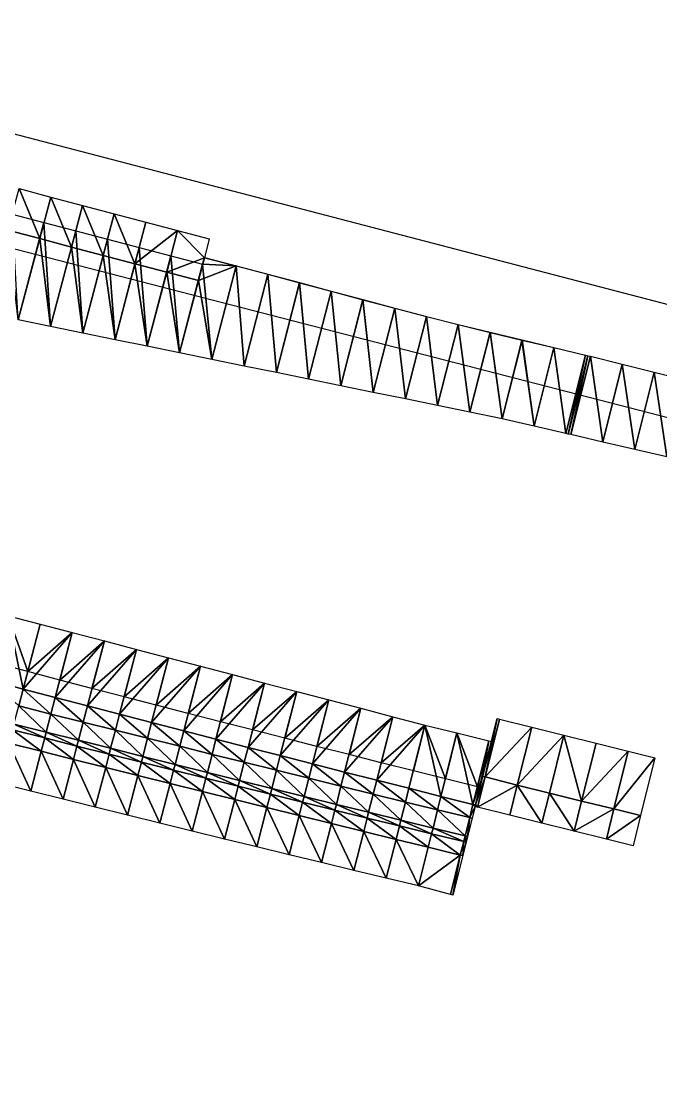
# Model space of a CAD drawing. Header units: metres. Extents: x 1882598 to 1885460, y 3171405 to 3171756.
# Drawn here: x 1884171.79 to 1884191.18, y 3171570.57 to 3171602.58 of the extents above; entities that cross this region are included whole.
import ezdxf

# ---------------------------------------------------------------- set-up
doc = ezdxf.new("R2010")
doc.units = ezdxf.units.M
doc.header["$MEASUREMENT"] = 0
doc.layers.add('00DR-R_HTA_Cl A', color=7, linetype='Continuous', true_color=0xcc0000)
doc.layers.add('Triangles surfaces projet', color=7, linetype='Continuous', true_color=0x848484)
doc.layers.add('Ass - 29_EP IndA - Polyligne fil d_eau', color=5, linetype='Continuous')

msp = doc.modelspace()

# ---------------------------------------------------------------- linework, layer by layer
at = {"layer": '00DR-R_HTA_Cl A'}
msp.add_polyline3d([(1884474.923, 3171538.231, 151.553), (1884466.633, 3171542.768, 150.231), (1884459.923, 3171543.1, 150.188), (1884455.015, 3171543.499, 150.408), (1884305.041, 3171567.617, 149.86), (1884301.965, 3171568.264, 150.033), (1884294.126, 3171571.412, 150.29), (1884284.148, 3171573.469, 150.247), (1884275.049, 3171575.164, 150.223), (1884267.316, 3171576.703, 150.284), (1884261.119, 3171578.138, 150.314), (1884244.06, 3171583.571, 149.844), (1884240.424, 3171584.486, 149.763), (1884232.902, 3171586.519, 149.756), (1884221.492, 3171588.982, 149.993), (1884219.336, 3171587.253, 149.943), (1884211.396, 3171588.405, 150.219), (1884206.944, 3171589.932, 150.611), (1884143.037, 3171606.619, 149.729), (1884142.069, 3171607.454, 149.847), (1884140.625, 3171609.798, 149.801), (1884140.798, 3171610.401, 149.853)], dxfattribs=at)
at = {"layer": 'Ass - 29_EP IndA - Polyligne fil d_eau'}
msp.add_polyline3d([(1884211.215, 3171571.384, 148.45), (1884195.152, 3171589.59, 148.321), (1884164.893, 3171597.401, 148.172), (1884148.089, 3171601.948, 148.085), (1884128.085, 3171610.57, 147.976)], dxfattribs=at)
at = {"layer": 'Triangles surfaces projet'}
for points in [[(1884171.727, 3171597.504, 151.031), (1884172.354, 3171595.988, 150.158), (1884171.392, 3171596.244, 150.162), (1884171.727, 3171597.504, 151.031)], [(1884171.727, 3171597.504, 151.031), (1884172.688, 3171597.249, 151.027), (1884172.354, 3171595.988, 150.158), (1884171.727, 3171597.504, 151.031)], [(1884173.315, 3171595.733, 150.154), (1884172.354, 3171595.988, 150.158), (1884172.688, 3171597.249, 151.027), (1884173.315, 3171595.733, 150.154)], [(1884173.649, 3171596.994, 151.024), (1884173.315, 3171595.733, 150.154), (1884172.688, 3171597.249, 151.027), (1884173.649, 3171596.994, 151.024)], [(1884173.315, 3171595.733, 150.154), (1884173.649, 3171596.994, 151.024), (1884174.278, 3171595.479, 150.15), (1884173.315, 3171595.733, 150.154)], [(1884173.649, 3171596.994, 151.024), (1884174.61, 3171596.741, 151.02), (1884174.278, 3171595.479, 150.15), (1884173.649, 3171596.994, 151.024)], [(1884172.483, 3171596.477, 150.495), (1884171.699, 3171593.524, 150.571), (1884171.522, 3171596.733, 150.499), (1884172.483, 3171596.477, 150.495)], [(1884175.24, 3171595.226, 150.146), (1884174.278, 3171595.479, 150.15), (1884174.61, 3171596.741, 151.02), (1884175.24, 3171595.226, 150.146)], [(1884175.24, 3171595.226, 150.146), (1884174.61, 3171596.741, 151.02), (1884175.572, 3171596.487, 151.016), (1884175.24, 3171595.226, 150.146)], [(1884171.392, 3171596.244, 150.162), (1884172.354, 3171595.988, 150.158), (1884171.699, 3171593.524, 150.221), (1884171.392, 3171596.244, 150.162)], [(1884172.678, 3171593.325, 150.566), (1884171.699, 3171593.524, 150.571), (1884172.483, 3171596.477, 150.495), (1884172.678, 3171593.325, 150.566)], [(1884173.445, 3171596.222, 150.491), (1884172.678, 3171593.325, 150.566), (1884172.483, 3171596.477, 150.495), (1884173.445, 3171596.222, 150.491)], [(1884173.657, 3171593.125, 150.561), (1884172.678, 3171593.325, 150.566), (1884173.445, 3171596.222, 150.491), (1884173.657, 3171593.125, 150.561)], [(1884174.407, 3171595.968, 150.487), (1884173.657, 3171593.125, 150.561), (1884173.445, 3171596.222, 150.491), (1884174.407, 3171595.968, 150.487)], [(1884175.572, 3171596.487, 151.016), (1884176.533, 3171596.235, 151.013), (1884175.24, 3171595.226, 150.146), (1884175.572, 3171596.487, 151.016)], [(1884175.24, 3171595.226, 150.146), (1884176.533, 3171596.235, 151.013), (1884176.203, 3171594.973, 150.143), (1884175.24, 3171595.226, 150.146)], [(1884176.533, 3171596.235, 151.013), (1884177.345, 3171595.411, 150.122), (1884176.203, 3171594.973, 150.143), (1884176.533, 3171596.235, 151.013)], [(1884176.533, 3171596.235, 151.013), (1884177.495, 3171595.984, 151.009), (1884177.345, 3171595.411, 150.122), (1884176.533, 3171596.235, 151.013)], [(1884172.354, 3171595.988, 150.158), (1884172.678, 3171593.325, 150.216), (1884171.699, 3171593.524, 150.221), (1884172.354, 3171595.988, 150.158)], [(1884172.678, 3171593.325, 150.216), (1884172.354, 3171595.988, 150.158), (1884173.315, 3171595.733, 150.154), (1884172.678, 3171593.325, 150.216)], [(1884174.407, 3171595.968, 150.487), (1884174.636, 3171592.925, 150.556), (1884173.657, 3171593.125, 150.561), (1884174.407, 3171595.968, 150.487)], [(1884175.369, 3171595.715, 150.484), (1884174.636, 3171592.925, 150.556), (1884174.407, 3171595.968, 150.487), (1884175.369, 3171595.715, 150.484)], [(1884173.315, 3171595.733, 150.154), (1884173.657, 3171593.125, 150.211), (1884172.678, 3171593.325, 150.216), (1884173.315, 3171595.733, 150.154)], [(1884173.315, 3171595.733, 150.154), (1884174.278, 3171595.479, 150.15), (1884173.657, 3171593.125, 150.211), (1884173.315, 3171595.733, 150.154)], [(1884175.369, 3171595.715, 150.484), (1884175.614, 3171592.725, 150.551), (1884174.636, 3171592.925, 150.556), (1884175.369, 3171595.715, 150.484)], [(1884176.331, 3171595.463, 150.48), (1884175.614, 3171592.725, 150.551), (1884175.369, 3171595.715, 150.484), (1884176.331, 3171595.463, 150.48)], [(1884174.278, 3171595.479, 150.15), (1884174.636, 3171592.925, 150.206), (1884173.657, 3171593.125, 150.211), (1884174.278, 3171595.479, 150.15)], [(1884174.636, 3171592.925, 150.206), (1884174.278, 3171595.479, 150.15), (1884175.24, 3171595.226, 150.146), (1884174.636, 3171592.925, 150.206)], [(1884175.614, 3171592.725, 150.551), (1884176.331, 3171595.463, 150.48), (1884176.592, 3171592.526, 150.546), (1884175.614, 3171592.725, 150.551)], [(1884177.345, 3171595.411, 150.122), (1884177.166, 3171594.722, 150.14), (1884176.203, 3171594.973, 150.143), (1884177.345, 3171595.411, 150.122)], [(1884177.293, 3171595.211, 150.477), (1884176.592, 3171592.526, 150.546), (1884176.331, 3171595.463, 150.48), (1884177.293, 3171595.211, 150.477)], [(1884177.166, 3171594.722, 150.14), (1884177.345, 3171595.411, 150.122), (1884178.308, 3171595.16, 150.119), (1884177.166, 3171594.722, 150.14)], [(1884177.346, 3171595.412, 150.472), (1884178.308, 3171595.162, 150.469), (1884177.293, 3171595.211, 150.477), (1884177.346, 3171595.412, 150.472)], [(1884175.24, 3171595.226, 150.146), (1884175.614, 3171592.725, 150.201), (1884174.636, 3171592.925, 150.206), (1884175.24, 3171595.226, 150.146)], [(1884175.614, 3171592.725, 150.201), (1884175.24, 3171595.226, 150.146), (1884176.203, 3171594.973, 150.143), (1884175.614, 3171592.725, 150.201)], [(1884176.592, 3171592.526, 150.196), (1884175.614, 3171592.725, 150.201), (1884176.203, 3171594.973, 150.143), (1884176.592, 3171592.526, 150.196)], [(1884177.166, 3171594.722, 150.14), (1884176.592, 3171592.526, 150.196), (1884176.203, 3171594.973, 150.143), (1884177.166, 3171594.722, 150.14)], [(1884177.571, 3171592.326, 150.542), (1884176.592, 3171592.526, 150.546), (1884177.293, 3171595.211, 150.477), (1884177.571, 3171592.326, 150.542)], [(1884178.308, 3171595.16, 150.119), (1884177.571, 3171592.326, 150.192), (1884177.166, 3171594.722, 150.14), (1884178.308, 3171595.16, 150.119)], [(1884178.308, 3171595.162, 150.469), (1884177.571, 3171592.326, 150.542), (1884177.293, 3171595.211, 150.477), (1884178.308, 3171595.162, 150.469)], [(1884178.549, 3171592.126, 150.537), (1884177.571, 3171592.326, 150.542), (1884178.308, 3171595.162, 150.469), (1884178.549, 3171592.126, 150.537)], [(1884177.571, 3171592.326, 150.192), (1884178.308, 3171595.16, 150.119), (1884178.549, 3171592.126, 150.187), (1884177.571, 3171592.326, 150.192)], [(1884179.271, 3171594.912, 150.465), (1884178.549, 3171592.126, 150.537), (1884178.308, 3171595.162, 150.469), (1884179.271, 3171594.912, 150.465)], [(1884179.271, 3171594.91, 150.116), (1884178.549, 3171592.126, 150.187), (1884178.308, 3171595.16, 150.119), (1884179.271, 3171594.91, 150.116)], [(1884176.592, 3171592.526, 150.196), (1884177.166, 3171594.722, 150.14), (1884177.166, 3171594.722, 150.14), (1884176.592, 3171592.526, 150.196)], [(1884177.571, 3171592.326, 150.192), (1884176.592, 3171592.526, 150.196), (1884177.166, 3171594.722, 150.14), (1884177.571, 3171592.326, 150.192)], [(1884179.527, 3171591.927, 150.533), (1884178.549, 3171592.126, 150.537), (1884179.271, 3171594.912, 150.465), (1884179.527, 3171591.927, 150.533)], [(1884179.527, 3171591.927, 150.183), (1884178.549, 3171592.126, 150.187), (1884179.271, 3171594.91, 150.116), (1884179.527, 3171591.927, 150.183)], [(1884180.231, 3171594.654, 150.463), (1884179.527, 3171591.927, 150.533), (1884179.271, 3171594.912, 150.465), (1884180.231, 3171594.654, 150.463)], [(1884179.527, 3171591.927, 150.183), (1884179.271, 3171594.91, 150.116), (1884180.231, 3171594.652, 150.113), (1884179.527, 3171591.927, 150.183)], [(1884180.505, 3171591.727, 150.529), (1884179.527, 3171591.927, 150.533), (1884180.231, 3171594.654, 150.463), (1884180.505, 3171591.727, 150.529)], [(1884180.505, 3171591.727, 150.179), (1884179.527, 3171591.927, 150.183), (1884180.231, 3171594.652, 150.113), (1884180.505, 3171591.727, 150.179)], [(1884181.192, 3171594.396, 150.46), (1884180.505, 3171591.727, 150.529), (1884180.231, 3171594.654, 150.463), (1884181.192, 3171594.396, 150.46)], [(1884180.231, 3171594.652, 150.113), (1884181.192, 3171594.394, 150.11), (1884180.505, 3171591.727, 150.179), (1884180.231, 3171594.652, 150.113)], [(1884181.483, 3171591.527, 150.525), (1884180.505, 3171591.727, 150.529), (1884181.192, 3171594.396, 150.46), (1884181.483, 3171591.527, 150.525)], [(1884181.483, 3171591.527, 150.175), (1884180.505, 3171591.727, 150.179), (1884181.192, 3171594.394, 150.11), (1884181.483, 3171591.527, 150.175)], [(1884182.153, 3171594.139, 150.458), (1884181.483, 3171591.527, 150.525), (1884181.192, 3171594.396, 150.46), (1884182.153, 3171594.139, 150.458)], [(1884182.153, 3171594.137, 150.108), (1884181.483, 3171591.527, 150.175), (1884181.192, 3171594.394, 150.11), (1884182.153, 3171594.137, 150.108)], [(1884182.461, 3171591.328, 150.522), (1884181.483, 3171591.527, 150.525), (1884182.153, 3171594.139, 150.458), (1884182.461, 3171591.328, 150.522)], [(1884181.483, 3171591.527, 150.175), (1884182.153, 3171594.137, 150.108), (1884182.461, 3171591.328, 150.172), (1884181.483, 3171591.527, 150.175)], [(1884183.114, 3171593.883, 150.456), (1884182.461, 3171591.328, 150.522), (1884182.153, 3171594.139, 150.458), (1884183.114, 3171593.883, 150.456)], [(1884182.153, 3171594.137, 150.108), (1884183.114, 3171593.881, 150.106), (1884182.461, 3171591.328, 150.172), (1884182.153, 3171594.137, 150.108)], [(1884183.439, 3171591.128, 150.518), (1884182.461, 3171591.328, 150.522), (1884183.114, 3171593.883, 150.456), (1884183.439, 3171591.128, 150.518)], [(1884183.439, 3171591.128, 150.168), (1884182.461, 3171591.328, 150.172), (1884183.114, 3171593.881, 150.106), (1884183.439, 3171591.128, 150.168)], [(1884184.075, 3171593.627, 150.454), (1884183.439, 3171591.128, 150.518), (1884183.114, 3171593.883, 150.456), (1884184.075, 3171593.627, 150.454)], [(1884183.439, 3171591.128, 150.168), (1884183.114, 3171593.881, 150.106), (1884184.075, 3171593.625, 150.104), (1884183.439, 3171591.128, 150.168)], [(1884184.417, 3171590.929, 150.515), (1884183.439, 3171591.128, 150.518), (1884184.075, 3171593.627, 150.454), (1884184.417, 3171590.929, 150.515)], [(1884183.439, 3171591.128, 150.168), (1884184.075, 3171593.625, 150.104), (1884184.417, 3171590.929, 150.165), (1884183.439, 3171591.128, 150.168)], [(1884185.039, 3171593.381, 150.451), (1884184.417, 3171590.929, 150.515), (1884184.075, 3171593.627, 150.454), (1884185.039, 3171593.381, 150.451)], [(1884184.075, 3171593.625, 150.104), (1884185.039, 3171593.38, 150.101), (1884184.417, 3171590.929, 150.165), (1884184.075, 3171593.625, 150.104)], [(1884185.394, 3171590.729, 150.511), (1884184.417, 3171590.929, 150.515), (1884185.039, 3171593.381, 150.451), (1884185.394, 3171590.729, 150.511)], [(1884184.417, 3171590.929, 150.165), (1884185.039, 3171593.38, 150.101), (1884185.394, 3171590.729, 150.161), (1884184.417, 3171590.929, 150.165)], [(1884186.006, 3171593.149, 150.449), (1884185.394, 3171590.729, 150.511), (1884185.039, 3171593.381, 150.451), (1884186.006, 3171593.149, 150.449)], [(1884185.039, 3171593.38, 150.101), (1884186.006, 3171593.147, 150.099), (1884185.394, 3171590.729, 150.161), (1884185.039, 3171593.38, 150.101)], [(1884186.372, 3171590.53, 150.508), (1884185.394, 3171590.729, 150.511), (1884186.006, 3171593.149, 150.449), (1884186.372, 3171590.53, 150.508)], [(1884185.394, 3171590.729, 150.161), (1884186.006, 3171593.147, 150.099), (1884186.372, 3171590.53, 150.158), (1884185.394, 3171590.729, 150.161)], [(1884186.974, 3171592.917, 150.447), (1884186.372, 3171590.53, 150.508), (1884186.006, 3171593.149, 150.449), (1884186.974, 3171592.917, 150.447)], [(1884186.973, 3171592.915, 150.097), (1884186.372, 3171590.53, 150.158), (1884186.006, 3171593.147, 150.099), (1884186.973, 3171592.915, 150.097)], [(1884187.338, 3171590.306, 150.506), (1884186.372, 3171590.53, 150.508), (1884186.974, 3171592.917, 150.447), (1884187.338, 3171590.306, 150.506)], [(1884186.372, 3171590.53, 150.158), (1884186.973, 3171592.915, 150.097), (1884187.338, 3171590.306, 150.156), (1884186.372, 3171590.53, 150.158)], [(1884187.936, 3171592.685, 150.095), (1884187.338, 3171590.306, 150.156), (1884186.973, 3171592.915, 150.097), (1884187.936, 3171592.685, 150.095)], [(1884187.936, 3171592.687, 150.445), (1884187.338, 3171590.306, 150.506), (1884186.974, 3171592.917, 150.447), (1884187.936, 3171592.687, 150.445)], [(1884188.304, 3171590.082, 150.504), (1884187.338, 3171590.306, 150.506), (1884187.936, 3171592.687, 150.445), (1884188.304, 3171590.082, 150.504)], [(1884187.338, 3171590.306, 150.156), (1884187.936, 3171592.685, 150.095), (1884188.304, 3171590.082, 150.154), (1884187.338, 3171590.306, 150.156)], [(1884188.898, 3171592.457, 150.443), (1884188.304, 3171590.082, 150.504), (1884187.936, 3171592.687, 150.445), (1884188.898, 3171592.457, 150.443)], [(1884188.304, 3171590.082, 150.154), (1884187.936, 3171592.685, 150.095), (1884188.898, 3171592.455, 150.093), (1884188.304, 3171590.082, 150.154)], [(1884188.378, 3171590.065, 150.504), (1884188.304, 3171590.082, 150.504), (1884188.898, 3171592.457, 150.443), (1884188.378, 3171590.065, 150.504)], [(1884188.898, 3171592.455, 150.093), (1884188.378, 3171590.065, 150.154), (1884188.304, 3171590.082, 150.154), (1884188.898, 3171592.455, 150.093)], [(1884188.973, 3171592.439, 150.443), (1884188.378, 3171590.065, 150.504), (1884188.898, 3171592.457, 150.443), (1884188.973, 3171592.439, 150.443)], [(1884188.898, 3171592.455, 150.093), (1884188.972, 3171592.437, 150.093), (1884188.378, 3171590.065, 150.154), (1884188.898, 3171592.455, 150.093)], [(1884188.453, 3171590.047, 150.504), (1884188.378, 3171590.065, 150.504), (1884188.973, 3171592.439, 150.443), (1884188.453, 3171590.047, 150.504)], [(1884188.378, 3171590.065, 150.154), (1884188.972, 3171592.437, 150.093), (1884188.453, 3171590.047, 150.154), (1884188.378, 3171590.065, 150.154)], [(1884189.047, 3171592.421, 150.442), (1884188.453, 3171590.047, 150.504), (1884188.973, 3171592.439, 150.443), (1884189.047, 3171592.421, 150.442)], [(1884188.972, 3171592.437, 150.093), (1884189.046, 3171592.42, 150.093), (1884188.453, 3171590.047, 150.154), (1884188.972, 3171592.437, 150.093)], [(1884189.424, 3171589.822, 150.502), (1884188.453, 3171590.047, 150.504), (1884189.047, 3171592.421, 150.442), (1884189.424, 3171589.822, 150.502)], [(1884189.424, 3171589.822, 150.152), (1884188.453, 3171590.047, 150.154), (1884189.046, 3171592.42, 150.093), (1884189.424, 3171589.822, 150.152)], [(1884190.011, 3171592.179, 150.091), (1884189.424, 3171589.822, 150.152), (1884189.046, 3171592.42, 150.093), (1884190.011, 3171592.179, 150.091)], [(1884190.012, 3171592.181, 150.441), (1884189.424, 3171589.822, 150.502), (1884189.047, 3171592.421, 150.442), (1884190.012, 3171592.181, 150.441)], [(1884190.395, 3171589.597, 150.5), (1884189.424, 3171589.822, 150.502), (1884190.012, 3171592.181, 150.441), (1884190.395, 3171589.597, 150.5)], [(1884189.424, 3171589.822, 150.152), (1884190.011, 3171592.179, 150.091), (1884190.395, 3171589.597, 150.15), (1884189.424, 3171589.822, 150.152)], [(1884190.011, 3171592.179, 150.091), (1884190.976, 3171591.938, 150.09), (1884190.395, 3171589.597, 150.15), (1884190.011, 3171592.179, 150.091)], [(1884190.977, 3171591.939, 150.44), (1884190.395, 3171589.597, 150.5), (1884190.012, 3171592.181, 150.441), (1884190.977, 3171591.939, 150.44)], [(1884191.366, 3171589.372, 150.498), (1884190.395, 3171589.597, 150.5), (1884190.977, 3171591.939, 150.44), (1884191.366, 3171589.372, 150.498)], [(1884190.395, 3171589.597, 150.15), (1884190.976, 3171591.938, 150.09), (1884191.366, 3171589.372, 150.148), (1884190.395, 3171589.597, 150.15)], [(1884191.941, 3171591.696, 150.089), (1884191.366, 3171589.372, 150.148), (1884190.976, 3171591.938, 150.09), (1884191.941, 3171591.696, 150.089)], [(1884191.942, 3171591.698, 150.439), (1884191.366, 3171589.372, 150.498), (1884190.977, 3171591.939, 150.44), (1884191.942, 3171591.698, 150.439)], [(1884171.398, 3171584.556, 150.157), (1884171.852, 3171582.333, 150.102), (1884170.879, 3171582.589, 150.106), (1884171.398, 3171584.556, 150.157)], [(1884171.991, 3171582.861, 150.466), (1884171.018, 3171583.117, 150.469), (1884171.398, 3171584.556, 150.507), (1884171.991, 3171582.861, 150.466)], [(1884171.852, 3171582.333, 150.102), (1884171.398, 3171584.556, 150.157), (1884172.369, 3171584.301, 150.153), (1884171.852, 3171582.333, 150.102)], [(1884172.369, 3171584.301, 150.503), (1884171.991, 3171582.861, 150.466), (1884171.398, 3171584.556, 150.507), (1884172.369, 3171584.301, 150.503)], [(1884172.369, 3171584.301, 150.153), (1884173.341, 3171584.046, 150.149), (1884171.852, 3171582.333, 150.102), (1884172.369, 3171584.301, 150.153)], [(1884171.852, 3171582.333, 150.102), (1884173.341, 3171584.046, 150.149), (1884172.826, 3171582.078, 150.099), (1884171.852, 3171582.333, 150.102)], [(1884173.341, 3171584.046, 150.499), (1884171.991, 3171582.861, 150.466), (1884172.369, 3171584.301, 150.503), (1884173.341, 3171584.046, 150.499)], [(1884172.964, 3171582.605, 150.462), (1884171.991, 3171582.861, 150.466), (1884173.341, 3171584.046, 150.499), (1884172.964, 3171582.605, 150.462)], [(1884173.341, 3171584.046, 150.149), (1884174.313, 3171583.791, 150.146), (1884172.826, 3171582.078, 150.099), (1884173.341, 3171584.046, 150.149)], [(1884174.313, 3171583.791, 150.496), (1884172.964, 3171582.605, 150.462), (1884173.341, 3171584.046, 150.499), (1884174.313, 3171583.791, 150.496)], [(1884172.826, 3171582.078, 150.099), (1884174.313, 3171583.791, 150.146), (1884173.799, 3171581.823, 150.095), (1884172.826, 3171582.078, 150.099)], [(1884173.937, 3171582.351, 150.459), (1884172.964, 3171582.605, 150.462), (1884174.313, 3171583.791, 150.496), (1884173.937, 3171582.351, 150.459)], [(1884173.799, 3171581.823, 150.095), (1884174.313, 3171583.791, 150.146), (1884175.284, 3171583.535, 150.143), (1884173.799, 3171581.823, 150.095)], [(1884175.284, 3171583.535, 150.493), (1884173.937, 3171582.351, 150.459), (1884174.313, 3171583.791, 150.496), (1884175.284, 3171583.535, 150.493)], [(1884174.773, 3171581.57, 150.092), (1884173.799, 3171581.823, 150.095), (1884175.284, 3171583.535, 150.143), (1884174.773, 3171581.57, 150.092)], [(1884174.91, 3171582.097, 150.456), (1884173.937, 3171582.351, 150.459), (1884175.284, 3171583.535, 150.493), (1884174.91, 3171582.097, 150.456)], [(1884175.284, 3171583.535, 150.143), (1884176.256, 3171583.28, 150.14), (1884174.773, 3171581.57, 150.092), (1884175.284, 3171583.535, 150.143)], [(1884176.256, 3171583.28, 150.49), (1884174.91, 3171582.097, 150.456), (1884175.284, 3171583.535, 150.493), (1884176.256, 3171583.28, 150.49)], [(1884176.256, 3171583.28, 150.14), (1884175.747, 3171581.317, 150.089), (1884174.773, 3171581.57, 150.092), (1884176.256, 3171583.28, 150.14)], [(1884175.884, 3171581.845, 150.453), (1884174.91, 3171582.097, 150.456), (1884176.256, 3171583.28, 150.49), (1884175.884, 3171581.845, 150.453)], [(1884175.747, 3171581.317, 150.089), (1884176.256, 3171583.28, 150.14), (1884177.228, 3171583.025, 150.137), (1884175.747, 3171581.317, 150.089)], [(1884177.228, 3171583.025, 150.487), (1884175.884, 3171581.845, 150.453), (1884176.256, 3171583.28, 150.49), (1884177.228, 3171583.025, 150.487)], [(1884176.721, 3171581.065, 150.086), (1884175.747, 3171581.317, 150.089), (1884177.228, 3171583.025, 150.137), (1884176.721, 3171581.065, 150.086)], [(1884176.858, 3171581.593, 150.45), (1884175.884, 3171581.845, 150.453), (1884177.228, 3171583.025, 150.487), (1884176.858, 3171581.593, 150.45)], [(1884176.721, 3171581.065, 150.086), (1884177.228, 3171583.025, 150.137), (1884178.199, 3171582.77, 150.134), (1884176.721, 3171581.065, 150.086)], [(1884176.721, 3171581.065, 150.086), (1884178.199, 3171582.77, 150.134), (1884177.696, 3171580.813, 150.083), (1884176.721, 3171581.065, 150.086)], [(1884178.199, 3171582.77, 150.484), (1884176.858, 3171581.593, 150.45), (1884177.228, 3171583.025, 150.487), (1884178.199, 3171582.77, 150.484)], [(1884177.832, 3171581.342, 150.447), (1884176.858, 3171581.593, 150.45), (1884178.199, 3171582.77, 150.484), (1884177.832, 3171581.342, 150.447)], [(1884179.171, 3171582.515, 150.131), (1884177.696, 3171580.813, 150.083), (1884178.199, 3171582.77, 150.134), (1884179.171, 3171582.515, 150.131)], [(1884179.171, 3171582.515, 150.481), (1884177.832, 3171581.342, 150.447), (1884178.199, 3171582.77, 150.484), (1884179.171, 3171582.515, 150.481)], [(1884171.852, 3171582.333, 150.102), (1884171.718, 3171581.821, 149.749), (1884170.879, 3171582.589, 150.106), (1884171.852, 3171582.333, 150.102)], [(1884177.696, 3171580.813, 150.083), (1884179.171, 3171582.515, 150.131), (1884178.67, 3171580.563, 150.081), (1884177.696, 3171580.813, 150.083)], [(1884178.806, 3171581.091, 150.444), (1884177.832, 3171581.342, 150.447), (1884179.171, 3171582.515, 150.481), (1884178.806, 3171581.091, 150.444)], [(1884179.171, 3171582.515, 150.131), (1884180.143, 3171582.26, 150.128), (1884178.67, 3171580.563, 150.081), (1884179.171, 3171582.515, 150.131)], [(1884180.143, 3171582.26, 150.478), (1884178.806, 3171581.091, 150.444), (1884179.171, 3171582.515, 150.481), (1884180.143, 3171582.26, 150.478)], [(1884171.718, 3171581.821, 149.749), (1884171.852, 3171582.333, 150.102), (1884172.694, 3171581.575, 149.752), (1884171.718, 3171581.821, 149.749)], [(1884172.826, 3171582.078, 150.099), (1884172.694, 3171581.575, 149.752), (1884171.852, 3171582.333, 150.102), (1884172.826, 3171582.078, 150.099)], [(1884178.67, 3171580.563, 150.081), (1884180.143, 3171582.26, 150.128), (1884179.645, 3171580.313, 150.078), (1884178.67, 3171580.563, 150.081)], [(1884179.78, 3171580.842, 150.442), (1884178.806, 3171581.091, 150.444), (1884180.143, 3171582.26, 150.478), (1884179.78, 3171580.842, 150.442)], [(1884179.645, 3171580.313, 150.078), (1884180.143, 3171582.26, 150.128), (1884181.114, 3171582.005, 150.126), (1884179.645, 3171580.313, 150.078)], [(1884181.114, 3171582.005, 150.476), (1884179.78, 3171580.842, 150.442), (1884180.143, 3171582.26, 150.478), (1884181.114, 3171582.005, 150.476)], [(1884171.573, 3171581.272, 149.749), (1884171.718, 3171581.821, 149.749), (1884172.55, 3171581.025, 149.752), (1884171.573, 3171581.272, 149.749)], [(1884172.694, 3171581.575, 149.752), (1884172.55, 3171581.025, 149.752), (1884171.718, 3171581.821, 149.749), (1884172.694, 3171581.575, 149.752)], [(1884172.826, 3171582.078, 150.099), (1884173.67, 3171581.329, 149.755), (1884172.694, 3171581.575, 149.752), (1884172.826, 3171582.078, 150.099)], [(1884172.826, 3171582.078, 150.099), (1884173.799, 3171581.823, 150.095), (1884173.67, 3171581.329, 149.755), (1884172.826, 3171582.078, 150.099)], [(1884174.647, 3171581.084, 149.758), (1884173.67, 3171581.329, 149.755), (1884173.799, 3171581.823, 150.095), (1884174.647, 3171581.084, 149.758)], [(1884174.647, 3171581.084, 149.758), (1884173.799, 3171581.823, 150.095), (1884174.773, 3171581.57, 150.092), (1884174.647, 3171581.084, 149.758)], [(1884180.62, 3171580.064, 150.076), (1884179.645, 3171580.313, 150.078), (1884181.114, 3171582.005, 150.126), (1884180.62, 3171580.064, 150.076)], [(1884180.755, 3171580.593, 150.439), (1884179.78, 3171580.842, 150.442), (1884181.114, 3171582.005, 150.476), (1884180.755, 3171580.593, 150.439)], [(1884182.086, 3171581.75, 150.123), (1884180.62, 3171580.064, 150.076), (1884181.114, 3171582.005, 150.126), (1884182.086, 3171581.75, 150.123)], [(1884182.086, 3171581.75, 150.473), (1884180.755, 3171580.593, 150.439), (1884181.114, 3171582.005, 150.476), (1884182.086, 3171581.75, 150.473)], [(1884172.55, 3171581.025, 149.752), (1884172.694, 3171581.575, 149.752), (1884173.527, 3171580.78, 149.755), (1884172.55, 3171581.025, 149.752)], [(1884173.67, 3171581.329, 149.755), (1884173.527, 3171580.78, 149.755), (1884172.694, 3171581.575, 149.752), (1884173.67, 3171581.329, 149.755)], [(1884174.647, 3171581.084, 149.758), (1884174.773, 3171581.57, 150.092), (1884175.623, 3171580.84, 149.761), (1884174.647, 3171581.084, 149.758)], [(1884175.623, 3171580.84, 149.761), (1884174.773, 3171581.57, 150.092), (1884175.747, 3171581.317, 150.089), (1884175.623, 3171580.84, 149.761)], [(1884182.086, 3171581.75, 150.123), (1884181.595, 3171579.816, 150.074), (1884180.62, 3171580.064, 150.076), (1884182.086, 3171581.75, 150.123)], [(1884181.73, 3171580.345, 150.437), (1884180.755, 3171580.593, 150.439), (1884182.086, 3171581.75, 150.473), (1884181.73, 3171580.345, 150.437)], [(1884181.595, 3171579.816, 150.074), (1884182.086, 3171581.75, 150.123), (1884183.058, 3171581.495, 150.121), (1884181.595, 3171579.816, 150.074)], [(1884181.595, 3171579.816, 150.074), (1884183.058, 3171581.495, 150.121), (1884182.571, 3171579.569, 150.072), (1884181.595, 3171579.816, 150.074)], [(1884183.058, 3171581.495, 150.471), (1884181.73, 3171580.345, 150.437), (1884182.086, 3171581.75, 150.473), (1884183.058, 3171581.495, 150.471)], [(1884182.705, 3171580.098, 150.435), (1884181.73, 3171580.345, 150.437), (1884183.058, 3171581.495, 150.471), (1884182.705, 3171580.098, 150.435)], [(1884182.571, 3171579.569, 150.072), (1884183.058, 3171581.495, 150.121), (1884184.03, 3171581.242, 150.119), (1884182.571, 3171579.569, 150.072)], [(1884184.03, 3171581.242, 150.469), (1884182.705, 3171580.098, 150.435), (1884183.058, 3171581.495, 150.471), (1884184.03, 3171581.242, 150.469)], [(1884171.527, 3171581.096, 149.93), (1884171.573, 3171581.272, 149.749), (1884172.504, 3171580.85, 149.933), (1884171.527, 3171581.096, 149.93)], [(1884172.504, 3171580.85, 149.933), (1884171.573, 3171581.272, 149.749), (1884172.55, 3171581.025, 149.752), (1884172.504, 3171580.85, 149.933)], [(1884173.67, 3171581.329, 149.755), (1884174.504, 3171580.535, 149.758), (1884173.527, 3171580.78, 149.755), (1884173.67, 3171581.329, 149.755)], [(1884174.647, 3171581.084, 149.758), (1884174.504, 3171580.535, 149.758), (1884173.67, 3171581.329, 149.755), (1884174.647, 3171581.084, 149.758)], [(1884175.747, 3171581.317, 150.089), (1884176.6, 3171580.596, 149.764), (1884175.623, 3171580.84, 149.761), (1884175.747, 3171581.317, 150.089)], [(1884175.747, 3171581.317, 150.089), (1884176.721, 3171581.065, 150.086), (1884176.6, 3171580.596, 149.764), (1884175.747, 3171581.317, 150.089)], [(1884183.546, 3171579.323, 150.07), (1884182.571, 3171579.569, 150.072), (1884184.03, 3171581.242, 150.119), (1884183.546, 3171579.323, 150.07)], [(1884183.68, 3171579.852, 150.433), (1884182.705, 3171580.098, 150.435), (1884184.03, 3171581.242, 150.469), (1884183.68, 3171579.852, 150.433)], [(1884183.546, 3171579.323, 150.07), (1884184.03, 3171581.242, 150.119), (1884184.517, 3171579.078, 150.068), (1884183.546, 3171579.323, 150.07)], [(1884184.65, 3171579.607, 150.431), (1884183.68, 3171579.852, 150.433), (1884184.03, 3171581.242, 150.469), (1884184.65, 3171579.607, 150.431)], [(1884184.517, 3171579.078, 150.068), (1884184.03, 3171581.242, 150.119), (1884185.001, 3171581.002, 150.117), (1884184.517, 3171579.078, 150.068)], [(1884185.001, 3171581.002, 150.467), (1884184.65, 3171579.607, 150.431), (1884184.03, 3171581.242, 150.469), (1884185.001, 3171581.002, 150.467)], [(1884185.855, 3171579.666, 150.051), (1884185.78, 3171579.685, 150.051), (1884186.219, 3171581.437, 150.659), (1884185.855, 3171579.666, 150.051)], [(1884185.78, 3171579.685, 150.051), (1884186.046, 3171580.745, 150.116), (1884186.219, 3171581.437, 150.659), (1884185.78, 3171579.685, 150.051)], [(1884186.219, 3171581.437, 150.659), (1884186.294, 3171581.419, 150.659), (1884185.855, 3171579.666, 150.051), (1884186.219, 3171581.437, 150.659)], [(1884186.294, 3171581.419, 150.659), (1884187.268, 3171581.175, 150.657), (1884185.855, 3171579.666, 150.051), (1884186.294, 3171581.419, 150.659)], [(1884185.855, 3171579.666, 150.051), (1884187.268, 3171581.175, 150.657), (1884186.831, 3171579.422, 150.05), (1884185.855, 3171579.666, 150.051)], [(1884188.242, 3171580.933, 150.656), (1884186.831, 3171579.422, 150.05), (1884187.268, 3171581.175, 150.657), (1884188.242, 3171580.933, 150.656)], [(1884172.398, 3171580.445, 150.211), (1884171.421, 3171580.691, 150.208), (1884171.527, 3171581.096, 149.93), (1884172.398, 3171580.445, 150.211)], [(1884171.527, 3171581.096, 149.93), (1884172.504, 3171580.85, 149.933), (1884172.398, 3171580.445, 150.211), (1884171.527, 3171581.096, 149.93)], [(1884172.504, 3171580.85, 149.933), (1884173.375, 3171580.199, 150.214), (1884172.398, 3171580.445, 150.211), (1884172.504, 3171580.85, 149.933)], [(1884172.55, 3171581.025, 149.752), (1884173.481, 3171580.604, 149.936), (1884172.504, 3171580.85, 149.933), (1884172.55, 3171581.025, 149.752)], [(1884173.375, 3171580.199, 150.214), (1884172.504, 3171580.85, 149.933), (1884173.481, 3171580.604, 149.936), (1884173.375, 3171580.199, 150.214)], [(1884172.55, 3171581.025, 149.752), (1884173.527, 3171580.78, 149.755), (1884173.481, 3171580.604, 149.936), (1884172.55, 3171581.025, 149.752)], [(1884174.504, 3171580.535, 149.758), (1884174.647, 3171581.084, 149.758), (1884175.481, 3171580.29, 149.761), (1884174.504, 3171580.535, 149.758)], [(1884175.623, 3171580.84, 149.761), (1884175.481, 3171580.29, 149.761), (1884174.647, 3171581.084, 149.758), (1884175.623, 3171580.84, 149.761)], [(1884175.481, 3171580.29, 149.761), (1884175.623, 3171580.84, 149.761), (1884176.458, 3171580.046, 149.764), (1884175.481, 3171580.29, 149.761)], [(1884176.458, 3171580.046, 149.764), (1884175.623, 3171580.84, 149.761), (1884176.6, 3171580.596, 149.764), (1884176.458, 3171580.046, 149.764)], [(1884176.6, 3171580.596, 149.764), (1884176.721, 3171581.065, 150.086), (1884177.577, 3171580.353, 149.767), (1884176.6, 3171580.596, 149.764)], [(1884177.696, 3171580.813, 150.083), (1884177.577, 3171580.353, 149.767), (1884176.721, 3171581.065, 150.086), (1884177.696, 3171580.813, 150.083)], [(1884185.488, 3171578.835, 150.066), (1884184.517, 3171579.078, 150.068), (1884185.001, 3171581.002, 150.117), (1884185.488, 3171578.835, 150.066)], [(1884185.621, 3171579.364, 150.43), (1884184.65, 3171579.607, 150.431), (1884185.001, 3171581.002, 150.467), (1884185.621, 3171579.364, 150.43)], [(1884185.971, 3171580.763, 150.116), (1884185.488, 3171578.835, 150.066), (1884185.001, 3171581.002, 150.117), (1884185.971, 3171580.763, 150.116)], [(1884185.971, 3171580.763, 150.466), (1884185.621, 3171579.364, 150.43), (1884185.001, 3171581.002, 150.467), (1884185.971, 3171580.763, 150.466)], [(1884187.806, 3171579.179, 150.048), (1884186.831, 3171579.422, 150.05), (1884188.242, 3171580.933, 150.656), (1884187.806, 3171579.179, 150.048)], [(1884187.806, 3171579.179, 150.048), (1884188.242, 3171580.933, 150.656), (1884188.782, 3171578.937, 150.047), (1884187.806, 3171579.179, 150.048)], [(1884189.217, 3171580.691, 150.655), (1884188.782, 3171578.937, 150.047), (1884188.242, 3171580.933, 150.656), (1884189.217, 3171580.691, 150.655)], [(1884172.081, 3171579.235, 151.04), (1884171.102, 3171579.479, 151.039), (1884171.421, 3171580.691, 150.208), (1884172.081, 3171579.235, 151.04)], [(1884171.421, 3171580.691, 150.208), (1884172.398, 3171580.445, 150.211), (1884172.081, 3171579.235, 151.04), (1884171.421, 3171580.691, 150.208)], [(1884173.375, 3171580.199, 150.214), (1884173.481, 3171580.604, 149.936), (1884174.353, 3171579.954, 150.216), (1884173.375, 3171580.199, 150.214)], [(1884173.481, 3171580.604, 149.936), (1884173.527, 3171580.78, 149.755), (1884174.458, 3171580.359, 149.939), (1884173.481, 3171580.604, 149.936)], [(1884173.481, 3171580.604, 149.936), (1884174.458, 3171580.359, 149.939), (1884174.353, 3171579.954, 150.216), (1884173.481, 3171580.604, 149.936)], [(1884174.458, 3171580.359, 149.939), (1884173.527, 3171580.78, 149.755), (1884174.504, 3171580.535, 149.758), (1884174.458, 3171580.359, 149.939)], [(1884174.458, 3171580.359, 149.939), (1884174.504, 3171580.535, 149.758), (1884175.435, 3171580.115, 149.942), (1884174.458, 3171580.359, 149.939)], [(1884174.504, 3171580.535, 149.758), (1884175.481, 3171580.29, 149.761), (1884175.435, 3171580.115, 149.942), (1884174.504, 3171580.535, 149.758)], [(1884177.435, 3171579.803, 149.767), (1884176.458, 3171580.046, 149.764), (1884176.6, 3171580.596, 149.764), (1884177.435, 3171579.803, 149.767)], [(1884177.435, 3171579.803, 149.767), (1884176.6, 3171580.596, 149.764), (1884177.577, 3171580.353, 149.767), (1884177.435, 3171579.803, 149.767)], [(1884177.577, 3171580.353, 149.767), (1884177.696, 3171580.813, 150.083), (1884178.554, 3171580.111, 149.77), (1884177.577, 3171580.353, 149.767)], [(1884178.67, 3171580.563, 150.081), (1884178.554, 3171580.111, 149.77), (1884177.696, 3171580.813, 150.083), (1884178.67, 3171580.563, 150.081)], [(1884179.531, 3171579.869, 149.772), (1884178.554, 3171580.111, 149.77), (1884178.67, 3171580.563, 150.081), (1884179.531, 3171579.869, 149.772)], [(1884179.531, 3171579.869, 149.772), (1884178.67, 3171580.563, 150.081), (1884179.645, 3171580.313, 150.078), (1884179.531, 3171579.869, 149.772)], [(1884185.488, 3171578.835, 150.066), (1884185.971, 3171580.763, 150.116), (1884185.78, 3171579.685, 150.051), (1884185.488, 3171578.835, 150.066)], [(1884185.696, 3171579.346, 150.43), (1884185.621, 3171579.364, 150.43), (1884185.971, 3171580.763, 150.466), (1884185.696, 3171579.346, 150.43)], [(1884186.046, 3171580.745, 150.466), (1884185.696, 3171579.346, 150.43), (1884185.971, 3171580.763, 150.466), (1884186.046, 3171580.745, 150.466)], [(1884185.971, 3171580.763, 150.116), (1884186.046, 3171580.745, 150.116), (1884185.78, 3171579.685, 150.051), (1884185.971, 3171580.763, 150.116)], [(1884189.217, 3171580.691, 150.655), (1884190.191, 3171580.45, 150.653), (1884188.782, 3171578.937, 150.047), (1884189.217, 3171580.691, 150.655)], [(1884172.398, 3171580.445, 150.211), (1884173.06, 3171578.992, 151.041), (1884172.081, 3171579.235, 151.04), (1884172.398, 3171580.445, 150.211)], [(1884173.06, 3171578.992, 151.041), (1884172.398, 3171580.445, 150.211), (1884173.375, 3171580.199, 150.214), (1884173.06, 3171578.992, 151.041)], [(1884173.06, 3171578.992, 151.041), (1884173.375, 3171580.199, 150.214), (1884174.039, 3171578.749, 151.042), (1884173.06, 3171578.992, 151.041)], [(1884174.039, 3171578.749, 151.042), (1884173.375, 3171580.199, 150.214), (1884174.353, 3171579.954, 150.216), (1884174.039, 3171578.749, 151.042)], [(1884175.33, 3171579.709, 150.219), (1884174.353, 3171579.954, 150.216), (1884174.458, 3171580.359, 149.939), (1884175.33, 3171579.709, 150.219)], [(1884174.458, 3171580.359, 149.939), (1884175.435, 3171580.115, 149.942), (1884175.33, 3171579.709, 150.219), (1884174.458, 3171580.359, 149.939)], [(1884176.413, 3171579.871, 149.945), (1884175.435, 3171580.115, 149.942), (1884175.481, 3171580.29, 149.761), (1884176.413, 3171579.871, 149.945)], [(1884176.413, 3171579.871, 149.945), (1884175.481, 3171580.29, 149.761), (1884176.458, 3171580.046, 149.764), (1884176.413, 3171579.871, 149.945)], [(1884178.413, 3171579.56, 149.77), (1884177.435, 3171579.803, 149.767), (1884177.577, 3171580.353, 149.767), (1884178.413, 3171579.56, 149.77)], [(1884178.413, 3171579.56, 149.77), (1884177.577, 3171580.353, 149.767), (1884178.554, 3171580.111, 149.77), (1884178.413, 3171579.56, 149.77)], [(1884179.531, 3171579.869, 149.772), (1884179.645, 3171580.313, 150.078), (1884180.509, 3171579.628, 149.775), (1884179.531, 3171579.869, 149.772)], [(1884180.509, 3171579.628, 149.775), (1884179.645, 3171580.313, 150.078), (1884180.62, 3171580.064, 150.076), (1884180.509, 3171579.628, 149.775)], [(1884190.191, 3171580.45, 150.653), (1884189.759, 3171578.696, 150.046), (1884188.782, 3171578.937, 150.047), (1884190.191, 3171580.45, 150.653)], [(1884189.759, 3171578.696, 150.046), (1884190.191, 3171580.45, 150.653), (1884191.001, 3171580.251, 150.653), (1884189.759, 3171578.696, 150.046)], [(1884191.001, 3171580.251, 150.653), (1884190.57, 3171578.496, 150.045), (1884189.759, 3171578.696, 150.046), (1884191.001, 3171580.251, 150.653)], [(1884174.039, 3171578.749, 151.042), (1884174.353, 3171579.954, 150.216), (1884175.019, 3171578.507, 151.043), (1884174.039, 3171578.749, 151.042)], [(1884175.33, 3171579.709, 150.219), (1884175.019, 3171578.507, 151.043), (1884174.353, 3171579.954, 150.216), (1884175.33, 3171579.709, 150.219)], [(1884176.308, 3171579.465, 150.222), (1884175.33, 3171579.709, 150.219), (1884175.435, 3171580.115, 149.942), (1884176.308, 3171579.465, 150.222)], [(1884176.308, 3171579.465, 150.222), (1884175.435, 3171580.115, 149.942), (1884176.413, 3171579.871, 149.945), (1884176.308, 3171579.465, 150.222)], [(1884176.458, 3171580.046, 149.764), (1884177.39, 3171579.628, 149.948), (1884176.413, 3171579.871, 149.945), (1884176.458, 3171580.046, 149.764)], [(1884176.458, 3171580.046, 149.764), (1884177.435, 3171579.803, 149.767), (1884177.39, 3171579.628, 149.948), (1884176.458, 3171580.046, 149.764)], [(1884179.391, 3171579.318, 149.772), (1884178.413, 3171579.56, 149.77), (1884178.554, 3171580.111, 149.77), (1884179.391, 3171579.318, 149.772)], [(1884178.554, 3171580.111, 149.77), (1884179.531, 3171579.869, 149.772), (1884179.391, 3171579.318, 149.772), (1884178.554, 3171580.111, 149.77)], [(1884180.509, 3171579.628, 149.775), (1884180.62, 3171580.064, 150.076), (1884181.486, 3171579.387, 149.778), (1884180.509, 3171579.628, 149.775)], [(1884181.486, 3171579.387, 149.778), (1884180.62, 3171580.064, 150.076), (1884181.595, 3171579.816, 150.074), (1884181.486, 3171579.387, 149.778)], [(1884175.33, 3171579.709, 150.219), (1884175.998, 3171578.266, 151.044), (1884175.019, 3171578.507, 151.043), (1884175.33, 3171579.709, 150.219)], [(1884176.308, 3171579.465, 150.222), (1884175.998, 3171578.266, 151.044), (1884175.33, 3171579.709, 150.219), (1884176.308, 3171579.465, 150.222)], [(1884177.286, 3171579.222, 150.225), (1884176.308, 3171579.465, 150.222), (1884176.413, 3171579.871, 149.945), (1884177.286, 3171579.222, 150.225)], [(1884177.286, 3171579.222, 150.225), (1884176.413, 3171579.871, 149.945), (1884177.39, 3171579.628, 149.948), (1884177.286, 3171579.222, 150.225)], [(1884178.264, 3171578.979, 150.228), (1884177.286, 3171579.222, 150.225), (1884177.39, 3171579.628, 149.948), (1884178.264, 3171578.979, 150.228)], [(1884178.368, 3171579.385, 149.951), (1884177.39, 3171579.628, 149.948), (1884177.435, 3171579.803, 149.767), (1884178.368, 3171579.385, 149.951)], [(1884178.264, 3171578.979, 150.228), (1884177.39, 3171579.628, 149.948), (1884178.368, 3171579.385, 149.951), (1884178.264, 3171578.979, 150.228)], [(1884178.413, 3171579.56, 149.77), (1884178.368, 3171579.385, 149.951), (1884177.435, 3171579.803, 149.767), (1884178.413, 3171579.56, 149.77)], [(1884178.413, 3171579.56, 149.77), (1884179.346, 3171579.143, 149.954), (1884178.368, 3171579.385, 149.951), (1884178.413, 3171579.56, 149.77)], [(1884179.346, 3171579.143, 149.954), (1884178.413, 3171579.56, 149.77), (1884179.391, 3171579.318, 149.772), (1884179.346, 3171579.143, 149.954)], [(1884180.369, 3171579.077, 149.775), (1884179.391, 3171579.318, 149.772), (1884179.531, 3171579.869, 149.772), (1884180.369, 3171579.077, 149.775)], [(1884179.531, 3171579.869, 149.772), (1884180.509, 3171579.628, 149.775), (1884180.369, 3171579.077, 149.775), (1884179.531, 3171579.869, 149.772)], [(1884180.509, 3171579.628, 149.775), (1884181.346, 3171578.836, 149.778), (1884180.369, 3171579.077, 149.775), (1884180.509, 3171579.628, 149.775)], [(1884181.486, 3171579.387, 149.778), (1884181.346, 3171578.836, 149.778), (1884180.509, 3171579.628, 149.775), (1884181.486, 3171579.387, 149.778)], [(1884182.464, 3171579.147, 149.781), (1884181.486, 3171579.387, 149.778), (1884181.595, 3171579.816, 150.074), (1884182.464, 3171579.147, 149.781)], [(1884182.571, 3171579.569, 150.072), (1884182.464, 3171579.147, 149.781), (1884181.595, 3171579.816, 150.074), (1884182.571, 3171579.569, 150.072)], [(1884182.464, 3171579.147, 149.781), (1884182.571, 3171579.569, 150.072), (1884183.442, 3171578.907, 149.784), (1884182.464, 3171579.147, 149.781)], [(1884182.571, 3171579.569, 150.072), (1884183.546, 3171579.323, 150.07), (1884183.442, 3171578.907, 149.784), (1884182.571, 3171579.569, 150.072)], [(1884185.78, 3171579.685, 150.051), (1884185.563, 3171578.817, 150.066), (1884185.488, 3171578.835, 150.066), (1884185.78, 3171579.685, 150.051)], [(1884185.78, 3171579.685, 150.051), (1884185.563, 3171578.817, 150.066), (1884185.563, 3171578.817, 150.066), (1884185.78, 3171579.685, 150.051)], [(1884185.855, 3171579.666, 150.051), (1884185.563, 3171578.817, 150.066), (1884185.78, 3171579.685, 150.051), (1884185.855, 3171579.666, 150.051)], [(1884185.626, 3171578.749, 150.548), (1884185.563, 3171578.817, 150.066), (1884185.855, 3171579.666, 150.051), (1884185.626, 3171578.749, 150.548)], [(1884186.831, 3171579.422, 150.05), (1884185.626, 3171578.749, 150.548), (1884185.855, 3171579.666, 150.051), (1884186.831, 3171579.422, 150.05)], [(1884175.998, 3171578.266, 151.044), (1884176.308, 3171579.465, 150.222), (1884176.978, 3171578.026, 151.045), (1884175.998, 3171578.266, 151.044)], [(1884177.286, 3171579.222, 150.225), (1884176.978, 3171578.026, 151.045), (1884176.308, 3171579.465, 150.222), (1884177.286, 3171579.222, 150.225)], [(1884179.242, 3171578.737, 150.231), (1884178.264, 3171578.979, 150.228), (1884178.368, 3171579.385, 149.951), (1884179.242, 3171578.737, 150.231)], [(1884178.368, 3171579.385, 149.951), (1884179.346, 3171579.143, 149.954), (1884179.242, 3171578.737, 150.231), (1884178.368, 3171579.385, 149.951)], [(1884180.324, 3171578.901, 149.957), (1884179.346, 3171579.143, 149.954), (1884179.391, 3171579.318, 149.772), (1884180.324, 3171578.901, 149.957)], [(1884179.391, 3171579.318, 149.772), (1884180.369, 3171579.077, 149.775), (1884180.324, 3171578.901, 149.957), (1884179.391, 3171579.318, 149.772)], [(1884182.325, 3171578.596, 149.781), (1884181.346, 3171578.836, 149.778), (1884181.486, 3171579.387, 149.778), (1884182.325, 3171578.596, 149.781)], [(1884182.325, 3171578.596, 149.781), (1884181.486, 3171579.387, 149.778), (1884182.464, 3171579.147, 149.781), (1884182.325, 3171578.596, 149.781)], [(1884183.546, 3171579.323, 150.07), (1884184.415, 3171578.67, 149.787), (1884183.442, 3171578.907, 149.784), (1884183.546, 3171579.323, 150.07)], [(1884184.517, 3171579.078, 150.068), (1884184.415, 3171578.67, 149.787), (1884183.546, 3171579.323, 150.07), (1884184.517, 3171579.078, 150.068)], [(1884186.602, 3171578.505, 150.547), (1884185.626, 3171578.749, 150.548), (1884186.831, 3171579.422, 150.05), (1884186.602, 3171578.505, 150.547)], [(1884186.602, 3171578.505, 150.547), (1884186.831, 3171579.422, 150.05), (1884187.578, 3171578.262, 150.546), (1884186.602, 3171578.505, 150.547)], [(1884187.578, 3171578.262, 150.546), (1884186.831, 3171579.422, 150.05), (1884187.806, 3171579.179, 150.048), (1884187.578, 3171578.262, 150.546)], [(1884177.286, 3171579.222, 150.225), (1884177.958, 3171577.786, 151.045), (1884176.978, 3171578.026, 151.045), (1884177.286, 3171579.222, 150.225)], [(1884177.286, 3171579.222, 150.225), (1884178.264, 3171578.979, 150.228), (1884177.958, 3171577.786, 151.045), (1884177.286, 3171579.222, 150.225)], [(1884178.264, 3171578.979, 150.228), (1884178.938, 3171577.547, 151.046), (1884177.958, 3171577.786, 151.045), (1884178.264, 3171578.979, 150.228)], [(1884178.938, 3171577.547, 151.046), (1884178.264, 3171578.979, 150.228), (1884179.242, 3171578.737, 150.231), (1884178.938, 3171577.547, 151.046)], [(1884179.242, 3171578.737, 150.231), (1884179.346, 3171579.143, 149.954), (1884180.22, 3171578.496, 150.234), (1884179.242, 3171578.737, 150.231)], [(1884180.22, 3171578.496, 150.234), (1884179.346, 3171579.143, 149.954), (1884180.324, 3171578.901, 149.957), (1884180.22, 3171578.496, 150.234)], [(1884180.324, 3171578.901, 149.957), (1884180.369, 3171579.077, 149.775), (1884181.302, 3171578.661, 149.96), (1884180.324, 3171578.901, 149.957)], [(1884181.302, 3171578.661, 149.96), (1884180.369, 3171579.077, 149.775), (1884181.346, 3171578.836, 149.778), (1884181.302, 3171578.661, 149.96)], [(1884182.325, 3171578.596, 149.781), (1884182.464, 3171579.147, 149.781), (1884183.303, 3171578.357, 149.784), (1884182.325, 3171578.596, 149.781)], [(1884182.464, 3171579.147, 149.781), (1884183.442, 3171578.907, 149.784), (1884183.303, 3171578.357, 149.784), (1884182.464, 3171579.147, 149.781)], [(1884185.388, 3171578.433, 149.79), (1884184.415, 3171578.67, 149.787), (1884184.517, 3171579.078, 150.068), (1884185.388, 3171578.433, 149.79)], [(1884184.517, 3171579.078, 150.068), (1884185.488, 3171578.835, 150.066), (1884185.388, 3171578.433, 149.79), (1884184.517, 3171579.078, 150.068)], [(1884187.578, 3171578.262, 150.546), (1884187.806, 3171579.179, 150.048), (1884188.555, 3171578.019, 150.544), (1884187.578, 3171578.262, 150.546)], [(1884188.782, 3171578.937, 150.047), (1884188.555, 3171578.019, 150.544), (1884187.806, 3171579.179, 150.048), (1884188.782, 3171578.937, 150.047)], [(1884188.555, 3171578.019, 150.544), (1884188.782, 3171578.937, 150.047), (1884189.759, 3171578.696, 150.046), (1884188.555, 3171578.019, 150.544)], [(1884178.938, 3171577.547, 151.046), (1884179.242, 3171578.737, 150.231), (1884179.918, 3171577.308, 151.047), (1884178.938, 3171577.547, 151.046)], [(1884179.242, 3171578.737, 150.231), (1884180.22, 3171578.496, 150.234), (1884179.918, 3171577.308, 151.047), (1884179.242, 3171578.737, 150.231)], [(1884180.324, 3171578.901, 149.957), (1884181.199, 3171578.255, 150.237), (1884180.22, 3171578.496, 150.234), (1884180.324, 3171578.901, 149.957)], [(1884181.199, 3171578.255, 150.237), (1884180.324, 3171578.901, 149.957), (1884181.302, 3171578.661, 149.96), (1884181.199, 3171578.255, 150.237)], [(1884181.302, 3171578.661, 149.96), (1884182.177, 3171578.014, 150.24), (1884181.199, 3171578.255, 150.237), (1884181.302, 3171578.661, 149.96)], [(1884181.302, 3171578.661, 149.96), (1884181.346, 3171578.836, 149.778), (1884182.28, 3171578.42, 149.963), (1884181.302, 3171578.661, 149.96)], [(1884181.302, 3171578.661, 149.96), (1884182.28, 3171578.42, 149.963), (1884182.177, 3171578.014, 150.24), (1884181.302, 3171578.661, 149.96)], [(1884182.28, 3171578.42, 149.963), (1884181.346, 3171578.836, 149.778), (1884182.325, 3171578.596, 149.781), (1884182.28, 3171578.42, 149.963)], [(1884182.325, 3171578.596, 149.781), (1884183.258, 3171578.181, 149.966), (1884182.28, 3171578.42, 149.963), (1884182.325, 3171578.596, 149.781)], [(1884183.258, 3171578.181, 149.966), (1884182.325, 3171578.596, 149.781), (1884183.303, 3171578.357, 149.784), (1884183.258, 3171578.181, 149.966)], [(1884184.276, 3171578.119, 149.787), (1884183.303, 3171578.357, 149.784), (1884183.442, 3171578.907, 149.784), (1884184.276, 3171578.119, 149.787)], [(1884183.442, 3171578.907, 149.784), (1884184.415, 3171578.67, 149.787), (1884184.276, 3171578.119, 149.787), (1884183.442, 3171578.907, 149.784)], [(1884184.276, 3171578.119, 149.787), (1884184.415, 3171578.67, 149.787), (1884185.25, 3171577.882, 149.79), (1884184.276, 3171578.119, 149.787)], [(1884185.388, 3171578.433, 149.79), (1884185.25, 3171577.882, 149.79), (1884184.415, 3171578.67, 149.787), (1884185.388, 3171578.433, 149.79)], [(1884185.388, 3171578.433, 149.79), (1884185.488, 3171578.835, 150.066), (1884185.551, 3171578.767, 150.549), (1884185.388, 3171578.433, 149.79)], [(1884185.551, 3171578.767, 150.549), (1884185.463, 3171578.416, 150.616), (1884185.388, 3171578.433, 149.79), (1884185.551, 3171578.767, 150.549)], [(1884185.551, 3171578.767, 150.549), (1884185.488, 3171578.835, 150.066), (1884185.563, 3171578.817, 150.066), (1884185.551, 3171578.767, 150.549)], [(1884185.551, 3171578.767, 150.549), (1884185.563, 3171578.817, 150.066), (1884185.626, 3171578.749, 150.548), (1884185.551, 3171578.767, 150.549)], [(1884188.555, 3171578.019, 150.544), (1884189.759, 3171578.696, 150.046), (1884189.532, 3171577.778, 150.543), (1884188.555, 3171578.019, 150.544)], [(1884189.759, 3171578.696, 150.046), (1884190.57, 3171578.496, 150.045), (1884189.532, 3171577.778, 150.543), (1884189.759, 3171578.696, 150.046)], [(1884179.918, 3171577.308, 151.047), (1884180.22, 3171578.496, 150.234), (1884180.898, 3171577.07, 151.048), (1884179.918, 3171577.308, 151.047)], [(1884180.898, 3171577.07, 151.048), (1884180.22, 3171578.496, 150.234), (1884181.199, 3171578.255, 150.237), (1884180.898, 3171577.07, 151.048)], [(1884183.156, 3171577.775, 150.243), (1884182.177, 3171578.014, 150.24), (1884182.28, 3171578.42, 149.963), (1884183.156, 3171577.775, 150.243)], [(1884183.156, 3171577.775, 150.243), (1884182.28, 3171578.42, 149.963), (1884183.258, 3171578.181, 149.966), (1884183.156, 3171577.775, 150.243)], [(1884183.303, 3171578.357, 149.784), (1884184.232, 3171577.943, 149.968), (1884183.258, 3171578.181, 149.966), (1884183.303, 3171578.357, 149.784)], [(1884183.303, 3171578.357, 149.784), (1884184.276, 3171578.119, 149.787), (1884184.232, 3171577.943, 149.968), (1884183.303, 3171578.357, 149.784)], [(1884185.325, 3171577.865, 149.79), (1884185.25, 3171577.882, 149.79), (1884185.388, 3171578.433, 149.79), (1884185.325, 3171577.865, 149.79)], [(1884185.388, 3171578.433, 149.79), (1884185.463, 3171578.416, 150.616), (1884185.325, 3171577.865, 149.79), (1884185.388, 3171578.433, 149.79)], [(1884190.344, 3171577.578, 150.543), (1884189.532, 3171577.778, 150.543), (1884190.57, 3171578.496, 150.045), (1884190.344, 3171577.578, 150.543)], [(1884180.898, 3171577.07, 151.048), (1884181.199, 3171578.255, 150.237), (1884181.878, 3171576.833, 151.048), (1884180.898, 3171577.07, 151.048)], [(1884181.199, 3171578.255, 150.237), (1884182.177, 3171578.014, 150.24), (1884181.878, 3171576.833, 151.048), (1884181.199, 3171578.255, 150.237)], [(1884181.878, 3171576.833, 151.048), (1884182.177, 3171578.014, 150.24), (1884182.859, 3171576.596, 151.049), (1884181.878, 3171576.833, 151.048)], [(1884183.156, 3171577.775, 150.243), (1884182.859, 3171576.596, 151.049), (1884182.177, 3171578.014, 150.24), (1884183.156, 3171577.775, 150.243)], [(1884183.156, 3171577.775, 150.243), (1884183.258, 3171578.181, 149.966), (1884184.13, 3171577.537, 150.246), (1884183.156, 3171577.775, 150.243)], [(1884183.258, 3171578.181, 149.966), (1884184.232, 3171577.943, 149.968), (1884184.13, 3171577.537, 150.246), (1884183.258, 3171578.181, 149.966)], [(1884184.276, 3171578.119, 149.787), (1884185.206, 3171577.706, 149.971), (1884184.232, 3171577.943, 149.968), (1884184.276, 3171578.119, 149.787)], [(1884184.276, 3171578.119, 149.787), (1884185.25, 3171577.882, 149.79), (1884185.206, 3171577.706, 149.971), (1884184.276, 3171578.119, 149.787)], [(1884183.835, 3171576.363, 151.049), (1884182.859, 3171576.596, 151.049), (1884183.156, 3171577.775, 150.243), (1884183.835, 3171576.363, 151.049)], [(1884183.835, 3171576.363, 151.049), (1884183.156, 3171577.775, 150.243), (1884184.13, 3171577.537, 150.246), (1884183.835, 3171576.363, 151.049)], [(1884185.104, 3171577.3, 150.249), (1884184.13, 3171577.537, 150.246), (1884184.232, 3171577.943, 149.968), (1884185.104, 3171577.3, 150.249)], [(1884185.206, 3171577.706, 149.971), (1884185.104, 3171577.3, 150.249), (1884184.232, 3171577.943, 149.968), (1884185.206, 3171577.706, 149.971)], [(1884185.179, 3171577.282, 150.249), (1884185.104, 3171577.3, 150.249), (1884185.206, 3171577.706, 149.971), (1884185.179, 3171577.282, 150.249)], [(1884185.179, 3171577.282, 150.249), (1884185.281, 3171577.689, 149.971), (1884185.325, 3171577.865, 149.79), (1884185.179, 3171577.282, 150.249)], [(1884185.281, 3171577.689, 149.971), (1884185.179, 3171577.282, 150.249), (1884185.206, 3171577.706, 149.971), (1884185.281, 3171577.689, 149.971)], [(1884185.25, 3171577.882, 149.79), (1884185.281, 3171577.689, 149.971), (1884185.206, 3171577.706, 149.971), (1884185.25, 3171577.882, 149.79)], [(1884185.281, 3171577.689, 149.971), (1884185.25, 3171577.882, 149.79), (1884185.325, 3171577.865, 149.79), (1884185.281, 3171577.689, 149.971)], [(1884184.13, 3171577.537, 150.246), (1884185.104, 3171577.3, 150.249), (1884183.835, 3171576.363, 151.049), (1884184.13, 3171577.537, 150.246)], [(1884183.835, 3171576.363, 151.049), (1884185.104, 3171577.3, 150.249), (1884184.805, 3171576.104, 151.066), (1884183.835, 3171576.363, 151.049)], [(1884184.88, 3171576.087, 151.066), (1884184.805, 3171576.104, 151.066), (1884185.104, 3171577.3, 150.249), (1884184.88, 3171576.087, 151.066)], [(1884185.104, 3171577.3, 150.249), (1884185.179, 3171577.282, 150.249), (1884184.88, 3171576.087, 151.066), (1884185.104, 3171577.3, 150.249)]]:
    msp.add_3dface(points, dxfattribs=at)

doc.saveas('drawing.dxf')
